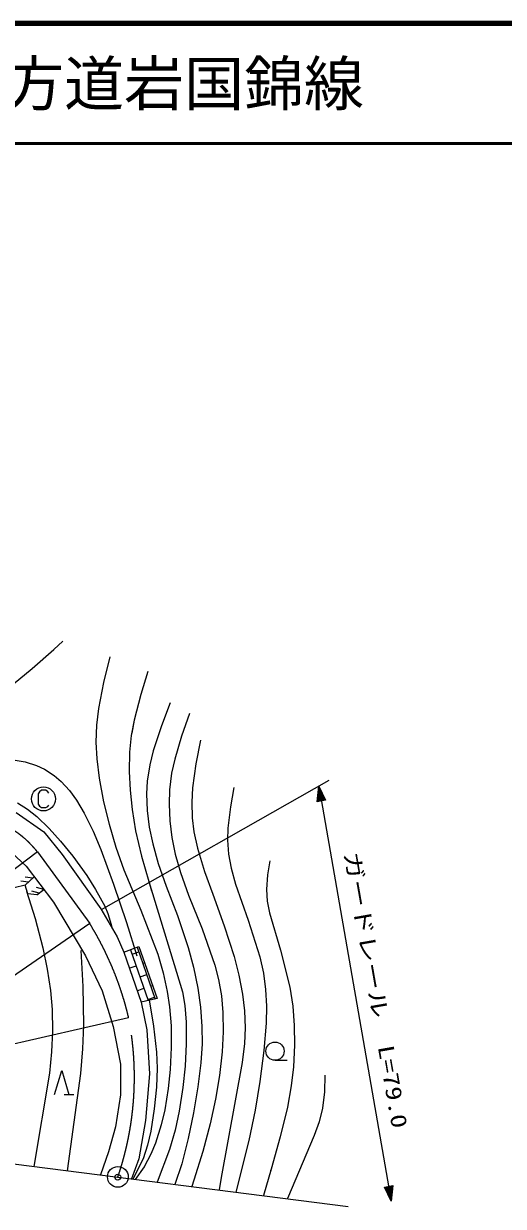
# Model space of a CAD drawing. Units: millimetres, scale not verified. Extents: x 40000 to 680000, y 20000 to 380000.
# Drawn here: x 233365 to 273358, y 281331 to 380000 of the extents above; entities that cross this region are included whole.
import ezdxf
from ezdxf.enums import TextEntityAlignment as Align

# ---------------------------------------------------------------- set-up
doc = ezdxf.new("R2010")
doc.units = ezdxf.units.MM
doc.header["$LTSCALE"] = 1000
doc.header["$PDMODE"] = 32
doc.header["$PDSIZE"] = 500
doc.linetypes.add('CHAIN', pattern=[18.5, 12, -1.5, 3.5, -1.5])
for name, color, linetype, lineweight in [('M-BGD', 7, 'Continuous', 25), ('M-BMK', 2, 'CHAIN', 13), ('M-BMK-SRVR', 3, 'Continuous', 25), ('M-STR-HTXT', 7, 'Continuous', 13), ('M-TTL', 2, 'Continuous', 140), ('M-TTL-LINE', 7, 'Continuous', 50)]:
    doc.layers.add(name, color=color, linetype=linetype, lineweight=lineweight)
doc.layers.add('M-OTRS', color=6, linetype='Continuous')
doc.layers.add('M-TTL-TXT', color=7, linetype='Continuous')
doc.styles.add('ＭＳ ゴシック', font='')
doc.styles.get('ＭＳ ゴシック').set_extended_font_data('MS Gothic')

msp = doc.modelspace()

# ---------------------------------------------------------------- linework, layer by layer
at = {"layer": 'M-BGD'}
for p, q in [((234078, 326193), (235869, 327791)), ((235869, 327791), (236626, 328491)), ((240537, 327183), (240013, 325028)), ((240537, 327183), (240013, 325028)), ((232491, 324909), (234078, 326193)), ((243729, 325950), (243127, 324033)), ((243729, 325950), (243127, 324033)), ((243729, 325950), (243127, 324033)), ((240013, 325028), (239596, 322866)), ((240013, 325028), (239596, 322866)), ((243127, 324033), (242572, 321905)), ((243127, 324033), (242572, 321905)), ((243127, 324033), (242572, 321905)), ((239596, 322866), (239436, 321482)), ((245583, 323329), (244860, 321427)), ((245583, 323329), (244860, 321427)), ((242572, 321905), (242341, 320616)), ((242572, 321905), (242341, 320616)), ((242572, 321905), (242370, 320813)), ((247203, 322461), (246527, 320567)), ((247203, 322461), (246527, 320567)), ((247203, 322461), (246527, 320567)), ((239436, 321482), (239389, 320050)), ((244860, 321427), (244174, 319320)), ((244860, 321427), (244174, 319320)), ((239389, 320050), (239456, 318654)), ((239389, 320050), (239456, 318654)), ((242341, 320616), (242202, 319223)), ((242341, 320616), (242202, 319223)), ((246527, 320567), (245956, 318651)), ((246527, 320567), (245956, 318651)), ((246527, 320567), (245956, 318651)), ((248116, 320236), (247728, 318241)), ((248116, 320236), (247728, 318241)), ((242202, 319223), (242164, 317620)), ((242202, 319223), (242164, 317620)), ((244174, 319320), (243890, 318159)), ((244174, 319320), (243890, 318159)), ((232484, 318588), (233485, 318412)), ((232484, 318588), (233485, 318412)), ((233485, 318412), (234437, 318118)), ((233485, 318412), (234437, 318118)), ((234437, 318118), (235097, 317815)), ((234437, 318118), (235097, 317815)), ((235097, 317815), (235912, 317285)), ((239456, 318654), (239647, 317058)), ((239456, 318654), (239647, 317058)), ((243890, 318159), (243673, 316789)), ((243890, 318159), (243673, 316789)), ((245956, 318651), (245702, 317462)), ((245956, 318651), (245702, 317462)), ((245956, 318651), (245702, 317462)), ((247728, 318241), (247447, 316251)), ((247728, 318241), (247447, 316251)), ((235912, 317285), (236504, 316771)), ((236504, 316771), (237176, 316034)), ((239647, 317058), (240023, 315077)), ((242164, 317620), (242233, 316042)), ((242164, 317620), (242233, 316042)), ((243673, 316789), (243609, 315750)), ((245702, 317462), (245530, 316073)), ((245702, 317462), (245530, 316073)), ((234693, 315919), (234573, 315759)), ((234573, 315759), (234574, 314879)), ((234853, 316039), (234693, 315919)), ((235213, 316040), (234853, 316039)), ((235373, 315920), (235213, 316040)), ((235453, 315800), (235373, 315920)), ((237176, 316034), (237779, 315211)), ((242233, 316042), (242399, 314448)), ((242233, 316042), (242399, 314448)), ((243609, 315750), (243655, 314352)), ((245530, 316073), (245485, 314870)), ((247447, 316251), (247374, 315062)), ((250889, 316266), (250598, 314667)), ((250889, 316266), (250598, 314667)), ((232846, 314995), (233680, 314464)), ((232846, 314995), (233680, 314464)), ((234574, 314879), (234694, 314719)), ((235374, 314680), (235454, 314800)), ((237779, 315211), (238423, 314141)), ((240023, 315077), (240486, 313205)), ((245485, 314870), (245544, 313493)), ((247374, 315062), (247409, 313747)), ((232752, 314198), (235041, 312579)), ((233680, 314464), (234463, 313843)), ((233680, 314464), (234463, 313843)), ((234463, 313843), (235488, 312865)), ((234463, 313843), (235488, 312865)), ((234694, 314719), (234854, 314599)), ((234854, 314599), (235214, 314600)), ((235214, 314600), (235374, 314680)), ((238423, 314141), (239167, 312632)), ((238423, 314141), (239167, 312632)), ((242399, 314448), (242695, 312672)), ((242399, 314448), (242695, 312672)), ((243655, 314352), (243833, 312953)), ((243655, 314352), (243833, 312953)), ((243655, 314352), (243833, 312953)), ((250598, 314667), (250380, 312876)), ((250598, 314667), (250380, 312876)), ((235488, 312865), (236446, 311808)), ((235488, 312865), (236446, 311808)), ((240486, 313205), (241058, 311286)), ((240486, 313205), (241058, 311286)), ((243833, 312953), (244122, 311569)), ((243833, 312953), (244122, 311569)), ((243833, 312953), (244122, 311569)), ((245544, 313493), (245719, 312100)), ((245544, 313493), (245719, 312100)), ((245544, 313493), (245719, 312100)), ((247409, 313747), (247561, 312570)), ((250380, 312876), (250353, 311888)), ((235041, 312579), (236567, 310673)), ((236446, 311808), (236457, 311796)), ((236446, 311808), (237471, 310539)), ((236446, 311808), (237471, 310539)), ((236446, 311808), (237471, 310539)), ((236446, 311808), (237471, 310539)), ((239167, 312632), (239811, 311100)), ((239167, 312632), (239811, 311100)), ((242695, 312672), (243194, 310541)), ((242695, 312672), (243194, 310541)), ((242695, 312672), (243194, 310541)), ((245719, 312100), (246001, 310725)), ((245719, 312100), (246001, 310725)), ((245719, 312100), (246001, 310725)), ((247561, 312570), (247858, 311206)), ((250353, 311888), (250443, 310717)), ((231970, 311204), (233573, 309718)), ((239811, 311100), (240866, 308220)), ((239811, 311100), (240866, 308220)), ((241058, 311286), (241726, 309403)), ((241058, 311286), (241726, 309403)), ((244122, 311569), (244589, 309929)), ((244122, 311569), (244589, 309929)), ((247858, 311206), (248443, 309275)), ((247858, 311206), (248443, 309275)), ((247858, 311206), (248443, 309275)), ((236567, 310673), (239811, 306147)), ((237471, 310539), (238633, 308919)), ((237471, 310539), (238633, 308919)), ((237471, 310539), (238633, 308919)), ((237471, 310539), (238633, 308919)), ((243194, 310541), (243794, 308424)), ((243194, 310541), (243794, 308424)), ((243194, 310541), (243794, 308424)), ((244589, 309929), (245248, 308042)), ((244589, 309929), (245248, 308042)), ((246001, 310725), (246437, 309180)), ((246001, 310725), (246437, 309180)), ((250443, 310717), (250661, 309550)), ((253895, 310167), (253688, 308977)), ((253895, 310167), (253688, 308977)), ((233573, 309718), (235862, 306707)), ((238633, 308919), (239363, 307771)), ((238633, 308919), (239363, 307771)), ((238633, 308919), (239363, 307771)), ((238633, 308919), (239363, 307771)), ((241726, 309403), (243129, 306032)), ((246437, 309180), (247097, 307294)), ((246437, 309180), (247097, 307294)), ((248443, 309275), (249127, 307368)), ((248443, 309275), (249127, 307368)), ((248443, 309275), (249127, 307368)), ((250661, 309550), (251034, 308199)), ((253688, 308977), (253604, 307771)), ((253688, 308977), (253604, 307771)), ((233496, 308123), (232575, 307917)), ((233759, 308368), (233126, 308462)), ((234126, 308708), (233492, 308802)), ((233496, 308123), (234252, 308825)), ((233708, 307404), (233496, 308123)), ((235056, 307764), (234439, 307932)), ((240866, 308220), (241933, 305003)), ((243794, 308424), (244024, 307666)), ((243794, 308424), (246609, 299219)), ((245248, 308042), (246179, 305584)), ((245248, 308042), (246179, 305584)), ((251034, 308199), (252087, 305209)), ((251034, 308199), (252087, 305209)), ((251034, 308199), (252087, 305209)), ((233598, 307639), (234320, 305352)), ((234453, 307323), (233708, 307404)), ((234653, 307469), (234035, 307637)), ((234453, 307323), (235058, 307765)), ((239363, 307771), (240121, 306361)), ((239363, 307771), (240121, 306361)), ((239363, 307771), (240121, 306361)), ((247097, 307294), (248234, 304479)), ((247097, 307294), (248234, 304479)), ((249127, 307368), (249191, 307195)), ((249127, 307368), (250081, 304747)), ((253604, 307771), (253678, 306791)), ((253604, 307771), (253678, 306791)), ((235862, 306707), (238509, 302218)), ((239811, 306147), (241147, 303812)), ((240121, 306361), (240389, 305770)), ((240121, 306361), (240389, 305770)), ((243129, 306032), (244538, 302363)), ((253678, 306791), (253855, 305815)), ((253678, 306791), (253855, 305815)), ((234320, 305352), (234974, 302906)), ((240389, 305770), (240669, 304843)), ((241933, 305003), (242814, 302234)), ((246179, 305584), (247073, 302931)), ((246179, 305584), (247073, 302931)), ((252087, 305209), (253058, 302137)), ((252087, 305209), (253058, 302137)), ((253855, 305815), (254775, 302701)), ((240669, 304843), (240707, 304599)), ((248234, 304479), (249316, 301465)), ((248234, 304479), (249316, 301465)), ((250081, 304747), (250905, 302170)), ((241147, 303812), (241720, 302525)), ((241720, 302525), (242961, 303005)), ((242840, 302958), (244336, 298627)), ((242961, 303005), (244501, 298662)), ((247073, 302931), (247517, 301298)), ((234974, 302906), (235333, 301132)), ((238129, 302685), (238285, 299680)), ((238129, 302685), (238285, 299680)), ((238509, 302218), (239922, 299321)), ((241720, 302525), (243152, 298379)), ((242280, 302742), (243744, 298503)), ((242413, 302356), (242980, 302552)), ((244538, 302363), (244988, 300823)), ((244538, 302363), (244988, 300823)), ((244538, 302363), (244988, 300823)), ((250905, 302170), (251308, 300611)), ((250905, 302170), (251308, 300611)), ((253058, 302137), (253355, 300776)), ((254775, 302701), (255557, 299606)), ((235333, 301132), (235591, 299341)), ((242172, 301215), (242739, 301410)), ((243307, 301606), (243441, 301653)), ((247517, 301298), (247886, 299531)), ((249316, 301465), (249620, 300267)), ((249316, 301465), (249620, 300267)), ((243066, 300465), (243633, 300661)), ((244988, 300823), (245338, 299259)), ((244988, 300823), (245338, 299259)), ((244988, 300823), (245338, 299259)), ((249620, 300267), (249852, 298890)), ((251308, 300611), (251607, 299029)), ((251308, 300611), (251607, 299029)), ((253355, 300776), (253541, 299421)), ((235591, 299341), (235729, 297741)), ((235591, 299341), (235729, 297741)), ((238285, 299680), (238348, 296480)), ((238285, 299680), (238348, 296480)), ((239922, 299321), (240839, 296347)), ((242825, 299324), (243393, 299520)), ((243960, 299716), (244109, 299768)), ((245338, 299259), (245535, 297984)), ((245338, 299259), (245535, 297984)), ((246609, 299219), (246799, 298086)), ((246609, 299219), (246799, 298086)), ((247886, 299531), (248108, 297940)), ((247886, 299531), (248108, 297940)), ((251607, 299029), (251768, 297634)), ((251607, 299029), (251768, 297634)), ((253541, 299421), (253609, 298026)), ((253541, 299421), (253609, 298026)), ((253541, 299421), (253609, 298026)), ((255557, 299606), (255798, 298020)), ((244501, 298662), (243152, 298379)), ((243152, 298379), (243621, 296061)), ((243719, 298575), (244286, 298771)), ((243818, 298550), (244187, 296374)), ((243818, 298550), (244187, 296374)), ((245535, 297984), (245655, 296392)), ((245535, 297984), (245655, 296392)), ((246799, 298086), (246913, 296692)), ((246799, 298086), (246913, 296692)), ((249852, 298890), (249968, 297492)), ((249852, 298890), (249968, 297492)), ((249852, 298890), (249968, 297492)), ((253609, 298026), (253576, 296621)), ((253609, 298026), (253576, 296621)), ((253609, 298026), (253576, 296621)), ((255798, 298020), (255930, 296428)), ((235729, 297741), (235773, 295939)), ((235729, 297741), (235773, 295939)), ((248108, 297940), (248226, 296339)), ((248108, 297940), (248226, 296339)), ((249968, 297492), (249987, 295882)), ((249968, 297492), (249987, 295882)), ((249968, 297492), (249987, 295882)), ((251768, 297634), (251824, 296237)), ((251768, 297634), (251824, 296237)), ((238348, 296480), (238282, 294485)), ((238348, 296480), (238282, 294485)), ((240839, 296347), (241450, 293182)), ((243621, 296061), (243861, 292391)), ((244187, 296374), (244440, 294192)), ((244187, 296374), (244440, 294192)), ((245655, 296392), (245668, 294588)), ((245655, 296392), (245668, 294588)), ((246913, 296692), (246924, 294884)), ((248226, 296339), (248239, 294888)), ((251824, 296237), (251772, 294918)), ((253576, 296621), (253387, 294323)), ((253576, 296621), (253387, 294323)), ((255930, 296428), (255954, 294772)), ((255930, 296428), (255954, 294772)), ((255930, 296428), (255954, 294772)), ((235773, 295939), (235699, 294231)), ((249987, 295882), (249907, 294231)), ((249987, 295882), (249907, 294231)), ((235699, 294231), (235515, 292442)), ((238282, 294485), (238103, 292401)), ((238282, 294485), (238103, 292401)), ((244440, 294192), (244489, 292857)), ((245668, 294588), (245580, 292744)), ((245668, 294588), (245580, 292744)), ((246924, 294884), (246830, 293030)), ((248239, 294888), (248142, 293292)), ((249907, 294231), (249695, 292240)), ((249907, 294231), (249695, 292240)), ((251772, 294918), (251596, 293330)), ((253387, 294323), (253067, 291741)), ((253387, 294323), (253067, 291741)), ((255954, 294772), (255870, 292977)), ((255954, 294772), (255870, 292977)), ((241450, 293182), (241427, 290621)), ((248142, 293292), (247896, 291306)), ((248142, 293292), (247896, 291306)), ((248142, 293292), (247896, 291306)), ((251596, 293330), (249837, 283744)), ((254323, 293519), (255323, 293519)), ((235515, 292442), (234222, 284657)), ((235943, 290662), (236542, 292662)), ((236542, 292662), (237143, 290662)), ((238103, 292401), (236984, 284306)), ((243861, 292391), (243530, 288482)), ((244489, 292857), (244437, 291260)), ((245580, 292744), (245418, 291151)), ((245580, 292744), (245418, 291151)), ((246830, 293030), (246648, 291239)), ((246830, 293030), (246648, 291239)), ((249695, 292240), (249370, 290267)), ((249695, 292240), (249370, 290267)), ((255870, 292977), (255675, 291386)), ((255870, 292977), (255675, 291386)), ((258476, 292278), (258443, 290872)), ((258476, 292278), (258443, 290872)), ((244437, 291260), (244257, 289462)), ((244437, 291260), (244257, 289462)), ((245418, 291151), (245127, 289374)), ((245418, 291151), (245127, 289374)), ((246648, 291239), (246337, 289263)), ((246648, 291239), (246337, 289263)), ((247896, 291306), (247518, 289133)), ((247896, 291306), (247518, 289133)), ((247896, 291306), (247518, 289133)), ((253067, 291741), (252667, 289360)), ((253067, 291741), (252667, 289360)), ((255675, 291386), (255350, 289607)), ((255675, 291386), (255350, 289607)), ((236743, 290662), (237543, 290662)), ((241427, 290621), (241009, 287952)), ((249370, 290267), (248927, 288218)), ((249370, 290267), (248927, 288218)), ((258443, 290872), (258290, 289528)), ((258443, 290872), (258290, 289528)), ((244257, 289462), (243961, 287612)), ((244257, 289462), (243961, 287612)), ((245127, 289374), (244841, 288136)), ((245127, 289374), (244841, 288136)), ((246337, 289263), (245996, 287699)), ((247518, 289133), (247085, 287002)), ((247518, 289133), (247085, 287002)), ((252667, 289360), (252131, 286815)), ((252667, 289360), (252131, 286815)), ((255350, 289607), (254755, 287128)), ((255350, 289607), (254755, 287128)), ((258290, 289528), (257996, 288370)), ((258290, 289528), (257996, 288370)), ((243530, 288482), (242959, 285288)), ((244841, 288136), (244360, 286597)), ((244841, 288136), (244360, 286597)), ((248927, 288218), (248309, 285897)), ((257996, 288370), (257593, 287235)), ((257996, 288370), (257593, 287235)), ((241009, 287952), (240438, 285892)), ((243961, 287612), (243697, 286434)), ((243961, 287612), (243697, 286434)), ((245996, 287699), (245526, 286073)), ((254755, 287128), (254000, 284433)), ((254755, 287128), (254000, 284433)), ((257593, 287235), (255362, 281973)), ((218411, 286664), (260420, 281331)), ((243697, 286434), (243328, 285294)), ((243697, 286434), (243328, 285294)), ((244360, 286597), (243974, 285671)), ((244360, 286597), (243974, 285671)), ((247085, 287002), (246548, 284870)), ((247085, 287002), (246548, 284870)), ((252131, 286815), (251048, 282521)), ((240438, 285892), (239761, 283954)), ((242959, 285288), (242355, 283624)), ((243328, 285294), (242469, 283610)), ((243974, 285671), (243404, 284618)), ((243974, 285671), (243404, 284618)), ((245526, 286073), (244489, 283354)), ((248309, 285897), (247566, 283521)), ((243404, 284618), (242675, 283584)), ((243404, 284618), (243398, 284609)), ((246548, 284870), (245977, 283165)), ((254000, 284433), (253363, 282227)), ((254000, 284433), (253958, 284284)), ((247566, 283521), (247388, 282986)), ((249837, 283744), (249654, 282698))]:
    msp.add_line(p, q, dxfattribs=at)
for centre, radius in [((235014, 315320), 1000), ((254323, 294279), 760)]:
    msp.add_circle(centre, radius, dxfattribs=at)
at = {"layer": 'M-BMK'}
msp.add_line((234516, 310897), (238869, 304925), dxfattribs=at)
for centre, radius, start, end in [((227951, 305699), 8374, 38.37295, 108.71932), ((216178, 290943), 26653, 13.28145, 31.63922), ((216789, 292111), 25809, 341.14256, 11.0688)]:
    msp.add_arc(centre, radius, start, end, dxfattribs=at)
at = {"layer": 'M-BMK-SRVR'}
msp.add_circle((241219, 283787), 863, dxfattribs=at)
at = {"layer": 'M-OTRS'}
msp.add_point((241213, 283769), dxfattribs=at)
at = {"layer": 'M-STR-HTXT'}
for p, q in [((239851, 306110), (258831, 316876)), ((257832, 315091), (257962, 316382)), ((257922, 315157), (258022, 316037)), ((257962, 316382), (258522, 315211)), ((257962, 316382), (264016, 281773)), ((258012, 315224), (258056, 315840)), ((258022, 316037), (258415, 315243)), ((258056, 315840), (258307, 315275)), ((258522, 315211), (257832, 315091)), ((258415, 315243), (257922, 315157)), ((258307, 315275), (258012, 315224)), ((258102, 315290), (258108, 315545)), ((258200, 315307), (258102, 315290)), ((258108, 315545), (258200, 315307)), ((234516, 310897), (216544, 297307)), ((238869, 304925), (220115, 292006)), ((242118, 297066), (214526, 290721)), ((263456, 282944), (264145, 283065)), ((264016, 281773), (263456, 282944)), ((263563, 282912), (264056, 282999)), ((263956, 282118), (263563, 282912)), ((263670, 282880), (263966, 282932)), ((263921, 282315), (263670, 282880)), ((263777, 282848), (263876, 282866)), ((263870, 282611), (263777, 282848)), ((263876, 282866), (263870, 282611)), ((263966, 282932), (263921, 282315)), ((264056, 282999), (263956, 282118)), ((264145, 283065), (264016, 281773))]:
    msp.add_line(p, q, dxfattribs=at)
at = {"layer": 'M-TTL'}
msp.add_line((680000, 380000), (40000, 380000), dxfattribs=at)
at = {"layer": 'M-TTL-LINE'}
msp.add_line((40000, 370000), (680000, 370000), dxfattribs=at)

# ---------------------------------------------------------------- texts
at = {"layer": 'M-STR-HTXT', "style": 'ＭＳ ゴシック', "width": 1.3}
msp.add_text('ガードレール\u3000L=79.0', height=1320, rotation=279.932, dxfattribs=at).set_placement((259670, 310725), align=Align.BOTTOM_LEFT)
at = {"layer": 'M-TTL-TXT', "style": 'ＭＳ ゴシック'}
msp.add_text('主要地方道岩国錦線', height=3666, dxfattribs=at).set_placement((216734, 375000), align=Align.MIDDLE_LEFT)

doc.saveas('drawing.dxf')
